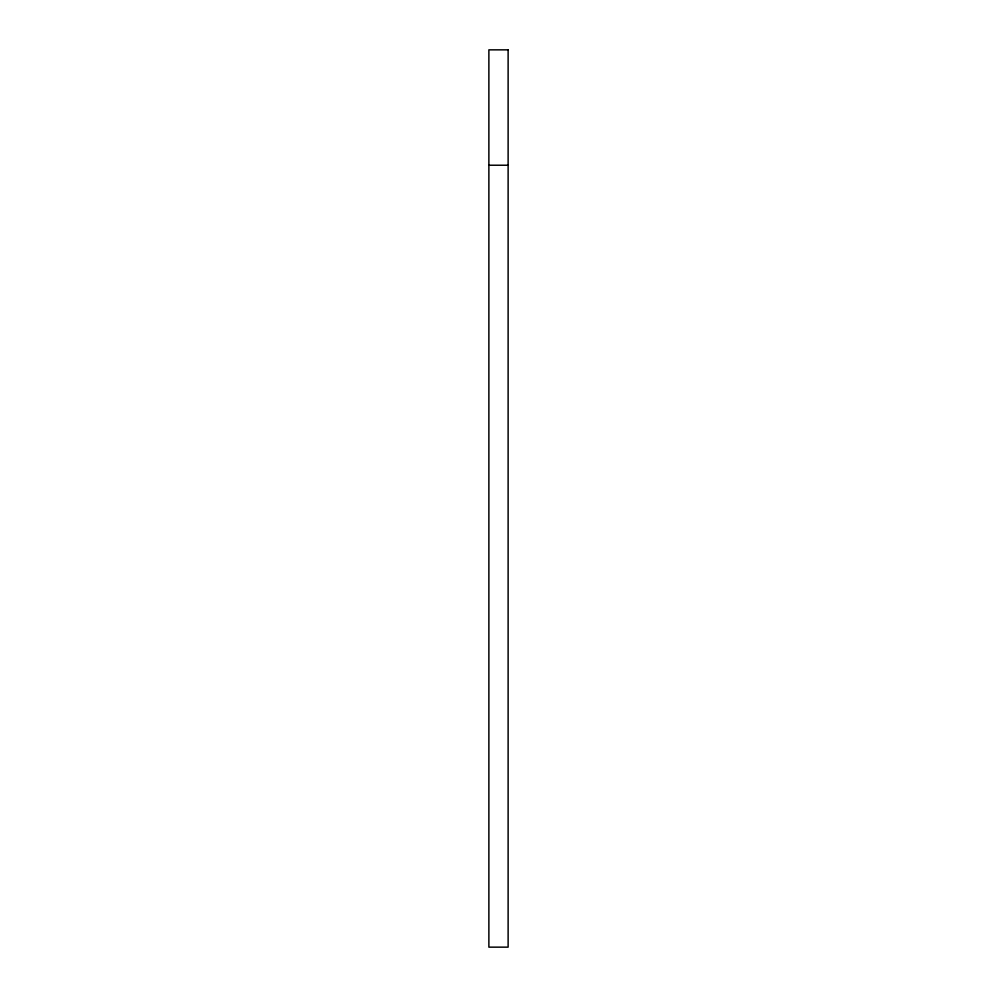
<?xml version="1.0" encoding="UTF-8"?>
<svg xmlns="http://www.w3.org/2000/svg" width="997" height="997" viewBox="0 0 997 997"><rect width="100%" height="100%" fill="white"/><g stroke="black" fill="none" stroke-linecap="round" stroke-linejoin="round"><path stroke-width="1.5" d="M488.879 165.228L508.121 165.228M508.121 49.85L488.879 49.85L488.879 947.15L508.121 947.15L508.121 49.85"/></g></svg>
